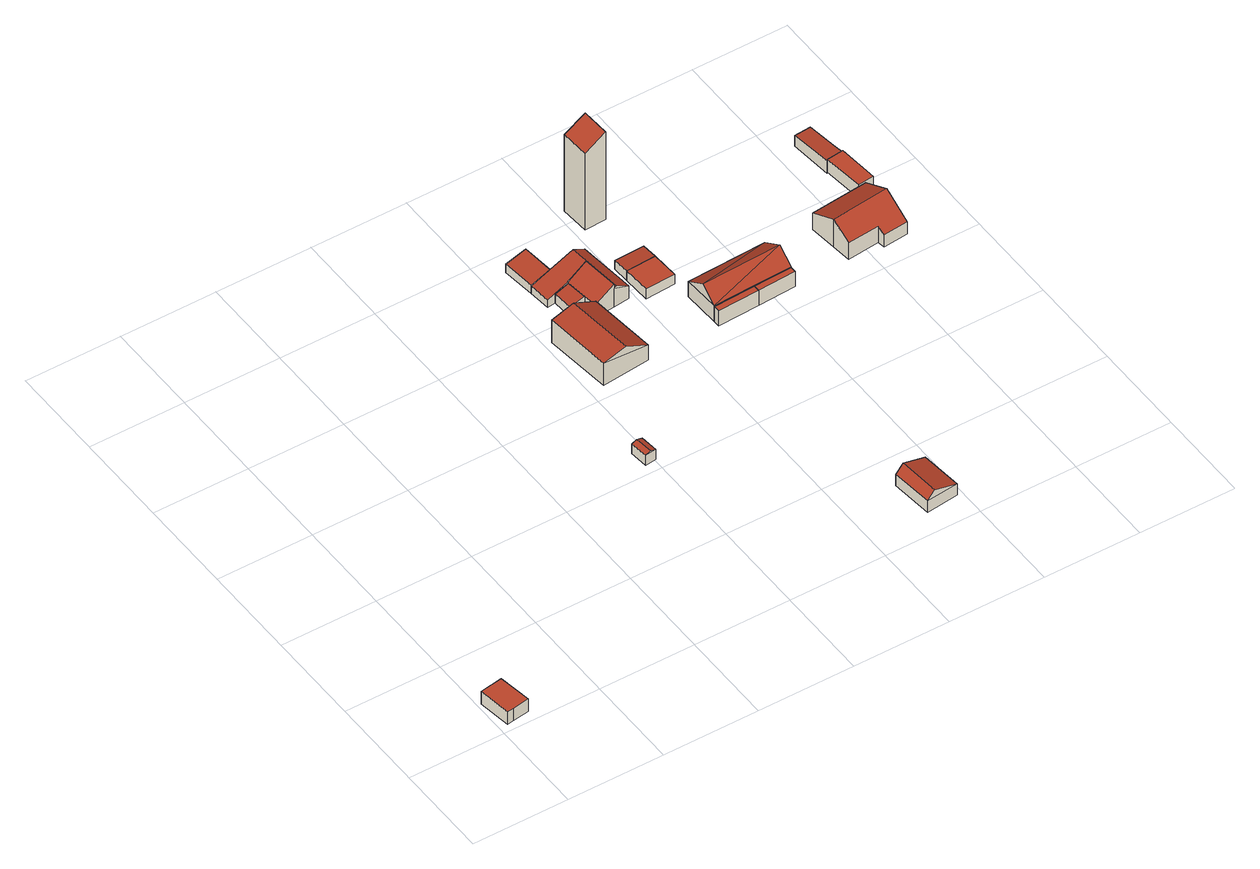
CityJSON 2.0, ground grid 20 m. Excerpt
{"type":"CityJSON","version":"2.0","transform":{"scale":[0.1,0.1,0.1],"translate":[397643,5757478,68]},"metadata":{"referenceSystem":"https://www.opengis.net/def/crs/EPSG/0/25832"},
"CityObjects":{
"building1":{"type":"Building","attributes":{"Gemeindeschluessel":"05515000","Geometrietyp2DReferenz":"3000","function":"31001_2460","roofType":"9999","measuredHeight":3},"geometry":[{"type":"Solid","lod":"2","boundaries":[[[[0,1,2,3,4]],[[2,5,6,3]],[[1,7,5,2]],[[0,8,7,1]],[[4,9,8,0]],[[3,6,9,4]],[[5,7,8,9,6]]]],"semantics":{"surfaces":[{"type":"RoofSurface"},{"type":"WallSurface"},{"type":"GroundSurface"}],"values":[[0,1,1,1,1,1,2]]}}]},
"building2":{"type":"Building","attributes":{"Gemeindeschluessel":"05515000","Geometrietyp2DReferenz":"3000","function":"31001_1310","roofType":"3100","measuredHeight":2.76},"geometry":[{"type":"Solid","lod":"2","boundaries":[[[[10,11,12,13]],[[14,15,11,10]],[[16,17,15,14]],[[13,12,17,16]],[[10,18,14]],[[16,19,13]],[[13,19,18,10]],[[14,18,19,16]],[[11,15,17,12]]]],"semantics":{"surfaces":[{"type":"WallSurface"},{"type":"RoofSurface"},{"type":"GroundSurface"}],"values":[[0,0,0,0,0,0,1,1,2]]}}]},
"building3":{"type":"Building","attributes":{"Gemeindeschluessel":"05515000","Geometrietyp2DReferenz":"3000","function":"31001_1000","roofType":"3100","measuredHeight":6.36},"address":[{"country":"Germany","locality":"Münster","thoroughfareNumber":"58","thoroughfareName":"Im Rüschenfeld"}],"geometry":[{"type":"Solid","lod":"2","boundaries":[[[[20,21,22,23]],[[24,25,21,20]],[[26,27,25,24]],[[23,22,27,26]],[[20,28,24]],[[26,29,23]],[[23,29,28,20]],[[24,28,29,26]],[[21,25,27,22]]]],"semantics":{"surfaces":[{"type":"WallSurface"},{"type":"RoofSurface"},{"type":"GroundSurface"}],"values":[[0,0,0,0,0,0,1,1,2]]}}]},
"building4":{"type":"Building","attributes":{"Gemeindeschluessel":"05515000","Geometrietyp2DReferenz":"3000","function":"51009_1610","roofType":"2100","measuredHeight":2.9},"geometry":[{"type":"Solid","lod":"2","boundaries":[[[[30,31,32,33]],[[34,35,31,30]],[[36,37,35,34]],[[33,32,37,36]],[[34,30,33,36]],[[31,35,37,32]]]],"semantics":{"surfaces":[{"type":"WallSurface"},{"type":"RoofSurface"},{"type":"GroundSurface"}],"values":[[0,0,0,0,1,2]]}}]},
"building5":{"type":"Building","attributes":{"Gemeindeschluessel":"05515000","Geometrietyp2DReferenz":"3000","function":"51009_1610","roofType":"2100","measuredHeight":3.1},"geometry":[{"type":"Solid","lod":"2","boundaries":[[[[38,39,40,41]],[[42,43,39,38]],[[44,45,43,42]],[[41,40,45,44]],[[42,38,41,44]],[[39,43,45,40]]]],"semantics":{"surfaces":[{"type":"WallSurface"},{"type":"RoofSurface"},{"type":"GroundSurface"}],"values":[[0,0,0,0,1,2]]}}]},
"building6":{"type":"Building","attributes":{"Gemeindeschluessel":"05515000","Geometrietyp2DReferenz":"3000","function":"31001_2460","roofType":"5000","measuredHeight":4.74},"geometry":[{"type":"Solid","lod":"2","boundaries":[[[[46,35,37,47]],[[48,49,35,46]],[[50,51,49,48]],[[52,53,51,50]],[[54,55,53,52]],[[56,57,55,54]],[[58,59,57,56]],[[60,61,59,58]],[[47,37,61,60]],[[54,52,62,63]],[[58,56,63,62,50,48,46,47,60]],[[54,63,56]],[[50,62,52]],[[35,49,51,53,55,57,59,61,37]]]],"semantics":{"surfaces":[{"type":"WallSurface"},{"type":"RoofSurface"},{"type":"GroundSurface"}],"values":[[0,0,0,0,0,0,0,0,0,1,1,0,0,2]]}}]},
"building7":{"type":"Building","attributes":{"Gemeindeschluessel":"05515000","Geometrietyp2DReferenz":"3000","function":"31001_2460","roofType":"2100","measuredHeight":5.47},"geometry":[{"type":"Solid","lod":"2","boundaries":[[[[64,65,22,66]],[[67,32,65,64]],[[68,37,32,67]],[[69,61,37,68]],[[70,59,61,69]],[[71,57,59,70]],[[72,73,57,71]],[[66,22,73,72]],[[71,70,69,68,67,64,66,72]],[[65,32,37,61,59,57,73,22]]]],"semantics":{"surfaces":[{"type":"WallSurface"},{"type":"RoofSurface"},{"type":"GroundSurface"}],"values":[[0,0,0,0,0,0,0,0,1,2]]}}]},
"building8":{"type":"Building","attributes":{"Gemeindeschluessel":"05515000","Geometrietyp2DReferenz":"3000","function":"31001_2460","roofType":"3100","measuredHeight":4.35},"geometry":[{"type":"Solid","lod":"2","boundaries":[[[[74,75,76,77]],[[78,79,75,74]],[[80,81,79,78]],[[77,76,81,80]],[[74,82,78]],[[80,83,77]],[[77,83,82,74]],[[78,82,83,80]],[[75,79,81,76]]]],"semantics":{"surfaces":[{"type":"WallSurface"},{"type":"RoofSurface"},{"type":"GroundSurface"}],"values":[[0,0,0,0,0,0,1,1,2]]}}]},
"building9":{"type":"Building","attributes":{"Gemeindeschluessel":"05515000","Geometrietyp2DReferenz":"3000","function":"31001_2460","roofType":"1000","measuredHeight":2.31},"geometry":[{"type":"Solid","lod":"2","boundaries":[[[[84,85,86,87]],[[88,89,85,84]],[[90,91,89,88]],[[87,86,91,90]],[[88,84,87,90]],[[85,89,91,86]]]],"semantics":{"surfaces":[{"type":"WallSurface"},{"type":"RoofSurface"},{"type":"GroundSurface"}],"values":[[0,0,0,0,1,2]]}}]},
"building10":{"type":"Building","attributes":{"Gemeindeschluessel":"05515000","Geometrietyp2DReferenz":"3000","function":"31001_1310","roofType":"2100","measuredHeight":2.34},"geometry":[{"type":"Solid","lod":"2","boundaries":[[[[87,86,92,93]],[[90,91,86,87]],[[94,95,91,90]],[[93,92,95,94]],[[90,87,93,94]],[[86,91,95,92]]]],"semantics":{"surfaces":[{"type":"WallSurface"},{"type":"RoofSurface"},{"type":"GroundSurface"}],"values":[[0,0,0,0,1,2]]}}]},
"building11":{"type":"Building","attributes":{"Gemeindeschluessel":"05515000","Geometrietyp2DReferenz":"3000","function":"51009_1610","roofType":"1000","measuredHeight":3.62},"geometry":[{"type":"Solid","lod":"2","boundaries":[[[[96,97,98,99]],[[100,101,97,96]],[[102,103,101,100]],[[99,98,103,102]],[[100,96,99,102]],[[97,101,103,98]]]],"semantics":{"surfaces":[{"type":"WallSurface"},{"type":"RoofSurface"},{"type":"GroundSurface"}],"values":[[0,0,0,0,1,2]]}}]},
"building12":{"type":"Building","attributes":{"Gemeindeschluessel":"05515000","Geometrietyp2DReferenz":"3000","function":"31001_1310","roofType":"2100","measuredHeight":21.21},"geometry":[{"type":"Solid","lod":"2","boundaries":[[[[104,105,106,107]],[[108,109,105,104]],[[110,111,109,108]],[[107,106,111,110]],[[108,104,107,110]],[[105,109,111,106]]]],"semantics":{"surfaces":[{"type":"WallSurface"},{"type":"RoofSurface"},{"type":"GroundSurface"}],"values":[[0,0,0,0,1,2]]}}]},
"building13":{"type":"Building","attributes":{"Gemeindeschluessel":"05515000","Geometrietyp2DReferenz":"3000","function":"31001_1000"},"address":[{"country":"Germany","locality":"Münster","thoroughfareNumber":"56","thoroughfareName":"Im Rüschenfeld"}],"children":["building13-1","building13-2"]},
"building13-1":{"type":"BuildingPart","attributes":{"roofType":"3100","measuredHeight":6.55},"parents":["building13"],"geometry":[{"type":"Solid","lod":"2","boundaries":[[[[112,113,114,115,116]],[[117,97,101,100,118]],[[119,120,97,117]],[[116,115,120,119]],[[116,121,122]],[[116,119,121]],[[118,112,122,117]],[[121,117,122]],[[122,112,116]],[[121,119,117]],[[114,101,97,120,115]],[[113,112,118,100]],[[101,114,113,100]]]],"semantics":{"surfaces":[{"type":"WallSurface"},{"type":"RoofSurface"},{"type":"GroundSurface"},{"type":"ClosureSurface"}],"values":[[0,0,0,0,1,1,1,1,0,0,2,0,3]]}}]},
"building13-2":{"type":"BuildingPart","attributes":{"roofType":"1000","measuredHeight":3.6},"parents":["building13"],"geometry":[{"type":"Solid","lod":"2","boundaries":[[[[123,124,114,113]],[[102,103,124,123]],[[100,101,103,102]],[[102,123,113,100]],[[124,103,101,114]],[[101,100,113,114]]]],"semantics":{"surfaces":[{"type":"WallSurface"},{"type":"RoofSurface"},{"type":"GroundSurface"},{"type":"ClosureSurface"}],"values":[[0,0,0,1,2,3]]}}]},
"building14":{"type":"Building","attributes":{"Gemeindeschluessel":"05515000","Geometrietyp2DReferenz":"3000","function":"31001_1000","roofType":"3100","measuredHeight":6.73},"address":[{"country":"Germany","locality":"Münster","thoroughfareNumber":"54","thoroughfareName":"Im Rüschenfeld"}],"geometry":[{"type":"Solid","lod":"2","boundaries":[[[[125,126,127,128]],[[129,130,126,125]],[[131,132,130,129]],[[133,134,132,131]],[[135,136,134,133]],[[137,138,136,135]],[[139,140,138,137]],[[128,127,140,139]],[[133,131,129,135]],[[125,128,139,137,135,129]],[[126,130,132,134,136,138,140,127]]]],"semantics":{"surfaces":[{"type":"WallSurface"},{"type":"RoofSurface"},{"type":"GroundSurface"}],"values":[[0,0,0,0,0,0,0,0,1,1,2]]}}]},
"building15":{"type":"Building","attributes":{"Gemeindeschluessel":"05515000","Geometrietyp2DReferenz":"3000","function":"31001_2460","roofType":"1000","measuredHeight":3.12},"geometry":[{"type":"Solid","lod":"2","boundaries":[[[[141,142,143,144]],[[145,146,142,141]],[[147,148,146,145]],[[144,143,148,147]],[[145,141,144,147]],[[142,146,148,143]]]],"semantics":{"surfaces":[{"type":"WallSurface"},{"type":"RoofSurface"},{"type":"GroundSurface"}],"values":[[0,0,0,0,1,2]]}}]},
"building16":{"type":"Building","attributes":{"Gemeindeschluessel":"05515000","Geometrietyp2DReferenz":"3000","function":"31001_1310","roofType":"2100","measuredHeight":2.94},"geometry":[{"type":"Solid","lod":"2","boundaries":[[[[149,150,151,152]],[[153,154,150,149]],[[155,156,154,153]],[[157,158,156,155]],[[152,151,158,157]],[[155,153,149,152,157]],[[150,154,156,158,151]]]],"semantics":{"surfaces":[{"type":"WallSurface"},{"type":"RoofSurface"},{"type":"GroundSurface"}],"values":[[0,0,0,0,0,1,2]]}}]}
},
"vertices":[
[28,11,41],[62,16,41],[51,85,41],[4,78,41],[14,9,41],[51,85,11],[4,78,11],[62,16,11],[28,11,11],[14,9,11],
[567,445,44],[567,445,20],[571,407,20],[571,407,44],[590,447,44],[590,447,20],[594,410,44],[594,410,20],[578,446,48],[582,408,48],
[721,623,58],[721,623,21],[706,765,21],[706,765,58],[621,613,75],[621,613,21],[606,754,75],[606,754,21],[671,618,85],[656,760,85],
[669,789,43],[669,789,21],[701,792,21],[701,792,50],[666,832,43],[666,832,21],[696,836,50],[696,836,21],
[682,948,51],[682,948,20],[638,945,20],[638,945,40],[688,881,51],[688,881,20],[645,876,40],[645,876,20],
[666,832,44],[696,836,53],[649,830,38],[649,830,21],[645,876,39],[645,876,21],[766,889,53],[766,889,21],[779,770,52],[779,770,21],[746,767,66],[746,767,21],[738,843,66],[738,843,21],[696,838,53],[696,838,21],[740,886,68],[752,768,68],
[704,765,51],[704,765,21],[706,765,52],[701,792,51],[696,836,51],[696,838,51],[738,843,76],[746,767,76],[706,763,52],[706,763,21],
[910,131,37],[910,131,10],[919,44,10],[919,44,37],[977,138,37],[977,138,10],[986,51,37],[986,51,10],[927,133,54],[935,46,54],
[868,759,41],[868,759,17],[865,816,17],[865,816,41],[806,756,41],[806,756,17],[803,813,41],[803,813,17],
[864,851,17],[864,851,38],[802,849,38],[802,849,17],
[873,643,53],[873,643,17],[873,629,17],[873,629,53],[959,647,53],[959,647,17],[960,633,53],[960,633,17],
[821,970,189],[821,970,4],[866,972,4],[866,972,216],[818,1030,189],[818,1030,4],[863,1032,216],[863,1032,4],
[1039,650,54],[1039,650,53],[1039,650,17],[1035,727,17],[1035,727,54],[873,643,54],[959,647,54],[870,720,54],[870,720,17],[871,675,83],[1037,682,83],
[1039,637,53],[1039,637,17],
[1155,643,55],[1155,643,15],[1222,650,15],[1222,650,54],[1151,684,82],[1151,684,15],[1145,741,55],[1145,741,15],[1265,753,54],[1265,753,15],[1271,696,82],[1271,696,15],[1276,640,44],[1276,640,15],[1224,635,44],[1224,635,15],
[1285,855,40],[1285,855,9],[1250,851,9],[1250,851,40],[1293,771,40],[1293,771,9],[1259,767,40],[1259,767,9],
[1276,943,31],[1276,943,6],[1241,940,6],[1241,940,31],[1282,881,34],[1282,881,6],[1285,855,36],[1285,855,6],[1250,851,36],[1250,851,6]
]}
